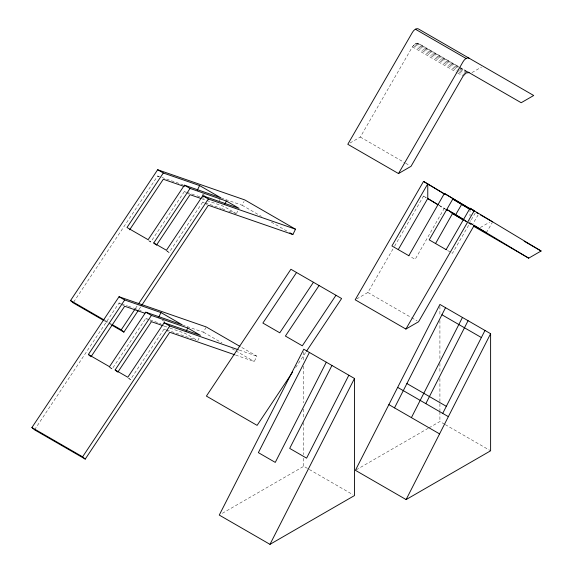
<?xml version="1.0" encoding="UTF-8"?>
<svg xmlns="http://www.w3.org/2000/svg" width="573" height="573" viewBox="0 0 573 573"><rect width="100%" height="100%" fill="white"/><g stroke="black" fill="none" stroke-linecap="round" stroke-linejoin="round"><path stroke-width="0.43" stroke-dasharray="2.87 2.15" d="M219.23 200.822L220.361 198.537M236.405 213.679L237.917 210.628M221.049 197.95L242.171 205.27L244.055 201.46M197.778 340.663L199.289 337.619M182.422 324.941L203.544 332.254L205.807 327.684M235.653 355.088L254.247 361.527L256.883 356.191L240.753 346.88M444.397 208.085L415.153 259.361L409.774 256.253M350.01 143.006L360.317 137.054L412.417 46.821L415.404 43.67L418.39 43.376L458.994 66.819M356.685 298.934L367.866 292.474L394.145 246.956M394.589 246.189L423.54 196.045L426.362 197.671M475.296 212.934L469.416 222.976L472.489 224.752M466.902 221.83L472.281 224.931L478.161 214.889M486.312 232.731L492.2 222.689M73.666 302.1L157.668 175.997L161.049 177.164M148.5 240.674L150.763 241.985L184.427 191.446L186.11 192.027M34.545 429.829L119.041 302.981L120.731 303.568M166.836 251.261L169.071 252.557L202.742 202.011L204.425 202.598M135.586 308.274L137.076 306.046M139.189 309.119L140.672 306.892M109.114 367.229L112.136 368.969L145.8 318.43L149.166 319.598M128.209 378.252L130.443 379.541L164.114 329.002L165.798 329.582M295.654 367.515L306.025 351.937M471.959 72.599L481.528 67.077M480.324 227.545L489.621 222.181M222.374 513.286L303.776 466.293L352.939 494.678M356.184 469.867L428.282 428.239M429.055 427.795L439.914 421.527L444.519 424.185M161.894 177.458L183.023 184.778M186.956 192.32L196.217 195.529M197.055 195.816L200.421 196.983M201.266 197.277L205.471 198.731M201.846 198.781L206.058 200.235M206.896 200.529L223.735 206.359L235.661 213.249M205.263 202.892L221.257 208.429M222.095 208.722L225.468 209.89M228.835 211.05L235.567 213.385M121.576 303.862L127.493 305.91M128.338 306.204L133.409 307.959M134.254 308.253L137.635 309.42M138.48 309.714L141.86 310.888M239.292 350.096L256.883 356.191M150.011 319.892L160.956 323.681M164.064 326.058L169.114 327.806M169.952 328.1L185.108 333.35L197.033 340.233M166.636 329.876L196.095 340.083M459.761 67.263L467.554 71.761M417.516 43.104L459.768 67.499M460.534 67.943L468.213 72.377M416.492 43.204L467.196 72.477M415.404 43.67L459.188 68.953M459.954 69.397L466.1 72.943M414.308 44.465L458.866 70.193M459.632 70.637L465.011 73.738M413.291 45.546L457.841 71.267M458.615 71.711L463.987 74.812M412.417 46.821L456.968 72.549M457.734 72.993L463.113 76.094M360.317 137.054L404.875 162.782M405.641 163.226L409.48 165.439M472.832 224.501L470.018 222.876L470.018 220.297M464.596 220.498L466.135 221.386M447.527 250.451L452.455 253.295L470.018 222.876L472.983 224.666M242.171 205.27L261.381 216.358M271.366 222.123L287.496 231.435M202.255 193.961L205.27 195.701M367.866 292.474L410.891 317.313M411.658 317.757L417.037 320.859M157.668 175.997L159.079 176.806M184.427 191.446L185.838 192.256M186.54 192.664L189.362 194.29M202.742 202.011L204.146 202.828M204.848 203.236L207.67 204.862M445.285 424.629L490.61 450.801M203.544 332.254L221.98 342.898M231.972 348.663L235.045 350.44M235.811 350.884L254.247 361.527M162.116 320.078L165.891 322.255M119.041 302.981L121.863 304.607M122.565 305.015L124.678 306.233M145.8 318.43L147.211 319.247M150.026 320.873L151.437 321.682M164.114 329.002L165.518 329.819M166.227 330.22L168.333 331.445M105.095 320.515L108.168 322.284M108.942 322.728L111.241 324.06M104.666 321.023L110.811 324.576M464.896 220.247L466.401 221.157M464.746 220.383L467.754 222.202M468.513 222.661L472.281 224.931M438.961 205.249L445.679 209.31M423.54 196.045L426.57 197.871M439.427 205.628L445.479 209.274M464.381 220.677L472.704 225.698M166.428 250.265L169.071 252.557M149.438 240.839L150.763 241.985M129.126 378.402L130.443 379.541M110.152 367.257L112.136 368.969M470.018 209.102L470.018 215.992M439.914 306.226L439.914 316.06M439.914 320.522L439.914 358.956M439.914 363.425L439.914 373.259M439.914 378.624L439.914 410.798M439.914 411.693L439.914 421.527M303.776 351.886L303.776 359.93M303.776 366.183L303.776 402.833M303.776 409.086L303.776 417.13M303.776 422.494L303.776 454.668M303.776 458.25L303.776 466.293"/><path stroke-width="0.86" d="M197.348 190.15L199.612 185.58L220.741 197.771L184.427 185.194L148.121 239.7L126.998 227.502L163.305 172.996L199.612 185.58M158.721 317.134L160.984 312.564L182.114 324.762L145.8 312.185L109.493 366.684L88.371 354.486L124.678 299.987L160.984 312.564M224.86 204.074L226.371 201.023L239.048 208.343L202.742 195.765L166.428 250.265L153.757 242.952L190.064 188.445L226.371 201.023M186.239 331.065L187.743 328.014L200.421 335.334L164.114 322.757L127.8 377.256L115.13 369.936L151.437 315.437L187.743 328.014M141.66 305.409L208.371 205.263L292.875 234.536L295.51 229.207L244.814 199.934L157.668 169.744L70.529 300.553L73.172 302.838L103.899 320.579M309.406 352.452L258.373 452.641L275.269 462.397L326.309 362.215M331.939 365.467L289.694 448.401L306.591 458.156L348.842 375.222M269.976 544.35L354.479 378.474L303.776 349.201L219.273 515.077L269.976 544.35L354.479 495.566L354.479 378.474M394.51 407.876L445.543 307.687M411.407 417.631L462.447 317.449M425.825 403.636L468.077 320.701M442.728 413.391L484.98 330.456M406.114 499.584L490.61 333.708L439.914 304.435L355.41 470.311L406.114 499.584L490.61 450.801L490.61 333.708M435.552 243.539L452.849 212.97L446.704 209.417L463.987 219.925M408.814 255.701L444.397 193.452L471.221 209.424M467.554 71.761L521.186 102.725L533.707 95.498L418.39 28.922A5.974 3.452 -60 0 0 412.417 32.367L347.797 144.281L398.5 173.555L463.113 61.64A5.974 3.452 -60 0 1 469.086 58.195M444.362 193.875L423.54 181.412L355.196 299.794L405.892 329.067L418.569 321.747L474.243 225.318M398.256 249.606L427.766 198.487L427.766 183.847L391.918 245.946L409.007 255.816M453.114 198.487L429.22 239.879L446.31 249.749M446.116 249.642L470.018 208.243L474.243 210.678L405.892 329.067M463.829 220.053L455.377 215.176L461.716 204.36L452.663 198.888M129.634 229.787L163.305 179.249L184.348 186.533M234.808 354.794L169.744 332.254L85.241 459.102L34.545 429.829L31.902 427.544L119.041 296.735L206.187 326.925L239.987 346.436M156.393 245.237L190.064 194.698L201.008 198.487M91.007 356.778L124.678 306.233L144.876 313.23M138.2 310.602L123.868 332.111L121.232 329.826L135.092 309.019M138.559 303.812L208.371 199.017L295.51 229.207M117.766 372.228L151.437 321.682L163.219 325.765M85.241 459.102L82.605 456.817L169.744 326.008L238.454 349.809M296.542 272.512L262.871 323.05L279.774 332.806L313.438 282.267M319.075 285.519L285.404 336.057L302.308 345.82L335.971 295.274M292.688 371.963L257.105 425.374L206.402 396.101L290.905 269.26L341.608 298.526L306.519 351.199M398.5 173.555L411.02 166.328L463.113 76.094L466.1 72.943L469.086 72.649M473.463 226.156L528.7 258.165L541.098 251.003L470.018 208.243M415.404 29.216L466.1 58.489M476.514 212.604L478.054 213.493M480.36 214.818L492.651 221.916M461.716 204.36L470.161 209.238M524.195 241.247L541.098 251.003M473.255 225.189L486.312 232.731M441.941 314.77L481.37 337.533M289.802 232.767L292.875 234.536M157.668 169.744L163.305 172.996M184.427 185.194L190.064 188.445M202.742 195.765L208.371 199.017M406.902 383.545L446.331 406.314M397.662 387.377L448.358 416.65M388.874 404.624L439.577 433.897M119.041 296.735L124.678 299.987M145.8 312.185L151.437 315.437M164.114 322.757L169.744 326.008M70.529 300.553L104.329 320.071M112.014 324.504L121.232 329.826M111.577 325.02L123.868 332.111M31.902 427.544L82.605 456.817M472.732 210.334L474.236 211.251M444.397 193.452L470.254 209.066M423.54 181.412L445.572 194.698M452.412 198.824L469.881 209.36M473.721 225.117L528.7 258.165M452.849 212.97L464.144 219.788M427.766 198.487L438.216 204.797M446.424 209.761L447.914 210.663M450.901 212.468L455.377 215.176M427.322 198.322L437.915 204.711M452.283 213.378L463.629 220.225M153.757 242.952L155.734 244.664M115.13 369.936L117.107 371.655M88.371 354.486L90.348 356.205"/></g></svg>
